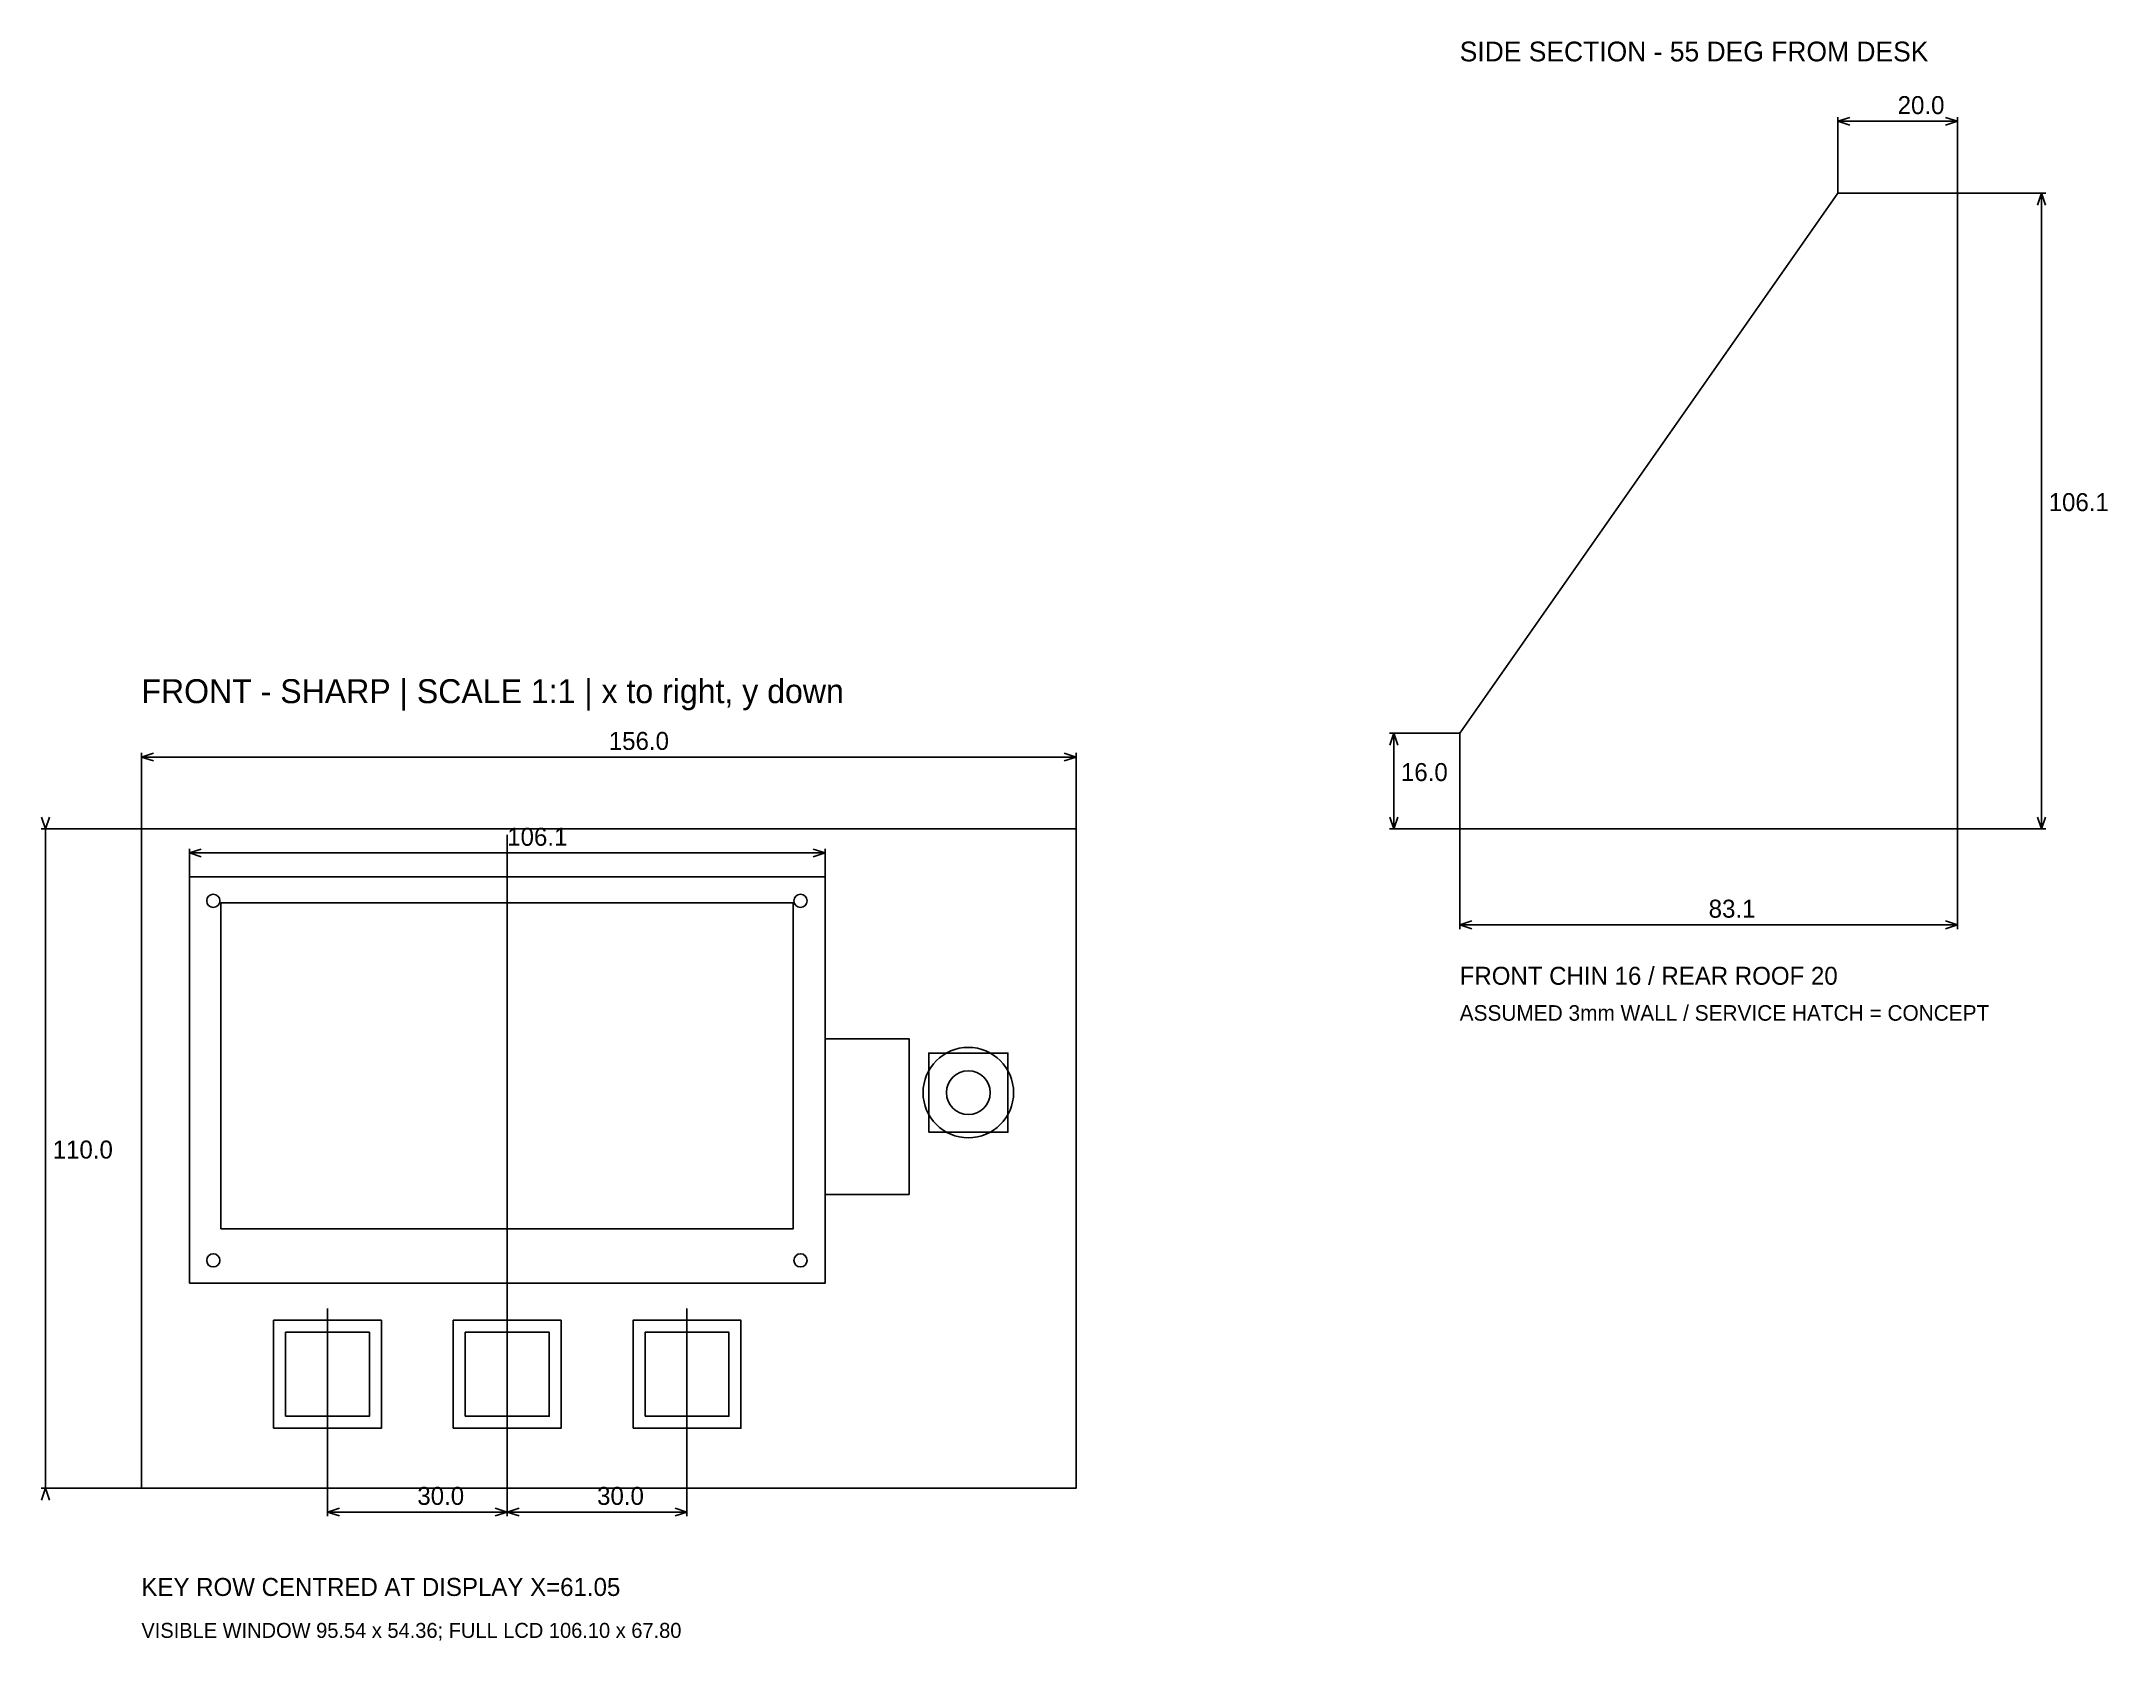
# Model space of a CAD drawing. Header units: millimetres. Extents: x -17 to 328, y -135 to 131.
import ezdxf

# ---------------------------------------------------------------- set-up
doc = ezdxf.new("R2010")
doc.units = ezdxf.units.MM
for name, color, linetype in [('CASE_OUTLINE', 7, 'CONTINUOUS'), ('CENTERLINES', 3, 'Continuous'), ('DIMENSIONS', 1, 'CONTINUOUS'), ('DISPLAY_WINDOW', 4, 'CONTINUOUS'), ('I2C_ASSUMED_ZONE', 30, 'Continuous'), ('KEYCAPS', 7, 'CONTINUOUS'), ('LCD_MODULE', 5, 'CONTINUOUS'), ('NOTES', 8, 'CONTINUOUS'), ('REFERENCE_HOLES', 6, 'CONTINUOUS'), ('ROTARY', 2, 'CONTINUOUS'), ('SWITCH_APERTURES', 6, 'Continuous')]:
    doc.layers.add(name, color=color, linetype=linetype)

msp = doc.modelspace()

# ---------------------------------------------------------------- linework, layer by layer
at = {"layer": 'CASE_OUTLINE'}
for points in [[(220, 0), (303.09, 0), (303.09, 106.11), (283.09, 106.11), (220, 16)], [(0, -110), (156, -110), (156, 0), (0, 0)]]:
    msp.add_lwpolyline(points, close=True, dxfattribs=at)
at = {"layer": 'CENTERLINES'}
for p, q in [((220, 16), (283.09, 106.11)), ((61.05, -1), (61.05, -109)), ((31.05, -102), (31.05, -80)), ((61.05, -102), (61.05, -80)), ((91.05, -102), (91.05, -80))]:
    msp.add_line(p, q, dxfattribs=at)
at = {"layer": 'DIMENSIONS'}
for p, q in [((283.09, 106.11), (283.09, 118.81)), ((283.09, 118.11), (285.09, 118.76)), ((283.09, 118.11), (303.09, 118.11)), ((283.09, 118.11), (285.09, 117.46)), ((303.09, 118.11), (301.09, 118.76)), ((303.09, 118.11), (301.09, 117.46)), ((303.09, 106.11), (303.09, 118.81)), ((303.09, 106.11), (317.79, 106.11)), ((317.09, 106.11), (316.44, 104.11)), ((317.09, 0), (317.09, 106.11)), ((317.09, 106.11), (317.74, 104.11)), ((220, 16), (208.3, 16)), ((209, 16), (208.35, 14)), ((209, 0), (209, 16)), ((209, 16), (209.65, 14)), ((0, 0), (0, 12.7)), ((0, 12), (2, 12.65)), ((0, 12), (156, 12)), ((0, 12), (2, 11.35)), ((156, 12), (154, 12.65)), ((156, 12), (154, 11.35)), ((156, 0), (156, 12.7)), ((0, 0), (-16.7, 0)), ((-16, 0), (-16.65, 2)), ((-16, 0), (-15.35, 2)), ((-16, 0), (-16, -110)), ((220, 0), (208.3, 0)), ((209, 0), (208.35, 2)), ((209, 0), (209.65, 2)), ((220, 0), (220, -16.7)), ((303.09, 0), (303.09, -16.7)), ((303.09, 0), (317.79, 0)), ((317.09, 0), (316.44, 2)), ((317.09, 0), (317.74, 2)), ((8, -8), (8, -3.3)), ((8, -4), (10, -3.35)), ((114.1, -4), (112.1, -3.35)), ((114.1, -8), (114.1, -3.3)), ((8, -4), (114.1, -4)), ((8, -4), (10, -4.65)), ((114.1, -4), (112.1, -4.65)), ((220, -16), (222, -15.35)), ((220, -16), (303.09, -16)), ((220, -16), (222, -16.65)), ((303.09, -16), (301.09, -15.35)), ((303.09, -16), (301.09, -16.65)), ((31.05, -91), (31.05, -114.7)), ((61.05, -91), (61.05, -114.7)), ((61.05, -91), (61.05, -114.7)), ((91.05, -91), (91.05, -114.7)), ((0, -110), (-16.7, -110)), ((-16, -110), (-16.65, -112)), ((-16, -110), (-15.35, -112)), ((31.05, -114), (33.05, -113.35)), ((61.05, -114), (59.05, -113.35)), ((61.05, -114), (63.05, -113.35)), ((91.05, -114), (89.05, -113.35)), ((31.05, -114), (61.05, -114)), ((31.05, -114), (33.05, -114.65)), ((61.05, -114), (59.05, -114.65)), ((61.05, -114), (91.05, -114)), ((61.05, -114), (63.05, -114.65)), ((91.05, -114), (89.05, -114.65))]:
    msp.add_line(p, q, dxfattribs=at)
at = {"layer": 'DISPLAY_WINDOW'}
msp.add_lwpolyline([(13.23, -66.71), (108.77, -66.71), (108.77, -12.35), (13.23, -12.35)], close=True, dxfattribs=at)
at = {"layer": 'I2C_ASSUMED_ZONE'}
msp.add_lwpolyline([(114.1, -61), (128.1, -61), (128.1, -35), (114.1, -35)], close=True, dxfattribs=at)
at = {"layer": 'KEYCAPS'}
for points in [[(22.05, -100), (40.05, -100), (40.05, -82), (22.05, -82)], [(52.05, -100), (70.05, -100), (70.05, -82), (52.05, -82)], [(82.05, -100), (100.05, -100), (100.05, -82), (82.05, -82)]]:
    msp.add_lwpolyline(points, close=True, dxfattribs=at)
at = {"layer": 'LCD_MODULE'}
msp.add_lwpolyline([(8, -75.8), (114.1, -75.8), (114.1, -8), (8, -8)], close=True, dxfattribs=at)
at = {"layer": 'REFERENCE_HOLES'}
msp.add_lwpolyline([(131.4, -50.6), (144.6, -50.6), (144.6, -37.4), (131.4, -37.4)], close=True, dxfattribs=at)
for centre in [(12, -12), (110, -12), (12, -72), (110, -72)]:
    msp.add_circle(centre, 1.1, dxfattribs=at)
at = {"layer": 'ROTARY'}
msp.add_circle((138, -44), 7.55, dxfattribs=at)
at = {"layer": 'SWITCH_APERTURES'}
for points in [[(24.05, -98), (38.05, -98), (38.05, -84), (24.05, -84)], [(54.05, -98), (68.05, -98), (68.05, -84), (54.05, -84)], [(84.05, -98), (98.05, -98), (98.05, -84), (84.05, -84)]]:
    msp.add_lwpolyline(points, close=True, dxfattribs=at)
msp.add_circle((138, -44), 3.65, dxfattribs=at)

# ---------------------------------------------------------------- texts
at = {"layer": 'DIMENSIONS'}
for s, p in [('20.0', (293.09, 119.31)), ('106.1', (318.29, 53.05)), ('156.0', (78, 13.2)), ('16.0', (210.2, 8)), ('106.1', (61.05, -2.8)), ('83.1', (261.55, -14.8)), ('110.0', (-14.8, -55)), ('30.0', (46.05, -112.8)), ('30.0', (76.05, -112.8))]:
    msp.add_text(s, height=3, dxfattribs=at).set_placement(p)
at = {"layer": 'NOTES'}
for s, height, p in [('SIDE SECTION - 55 DEG FROM DESK', 3.3, (220, 128.11)), ('FRONT - SHARP | SCALE 1:1 | x to right, y down', 4, (0, 21)), ('FRONT CHIN 16 / REAR ROOF 20', 3, (220, -26)), ('ASSUMED 3mm WALL / SERVICE HATCH = CONCEPT', 2.6, (220, -32)), ('KEY ROW CENTRED AT DISPLAY X=61.05', 3, (0, -128)), ('VISIBLE WINDOW 95.54 x 54.36; FULL LCD 106.10 x 67.80', 2.5, (0, -135))]:
    msp.add_text(s, height=height, dxfattribs=at).set_placement(p)

doc.saveas('drawing.dxf')
